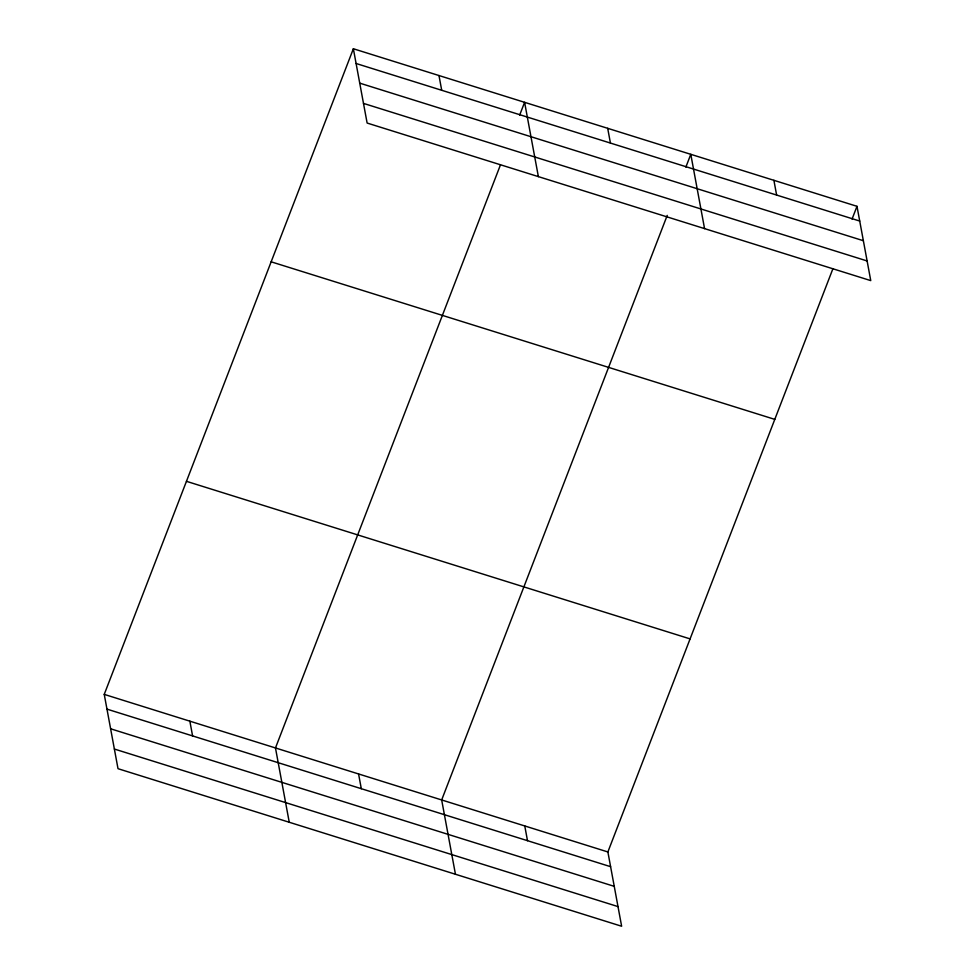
<?xml version="1.0" encoding="UTF-8"?>
<svg xmlns="http://www.w3.org/2000/svg" width="975" height="975" viewBox="0 0 975 975"><rect width="100%" height="100%" fill="white"/><g stroke="black" fill="none" stroke-linecap="round" stroke-linejoin="round"><path stroke-width="1.46" d="M832.882 268.808L607.876 851.955L621.636 926.25L118.012 768.69L104.24 694.383L353.364 48.75L856.988 206.31L870.76 280.617L367.124 123.045L353.364 48.75M500.48 164.824L275.474 747.959L289.246 822.254M519.663 115.099L524.599 102.326L538.371 176.621M667.229 215.39L441.675 799.951L455.447 874.258M685.864 167.103L690.787 154.318L704.559 228.613M852.053 219.095L856.988 206.31M356.094 63.497L859.718 221.057M359.738 83.143L863.362 240.715M363.492 103.399L867.116 260.959M271.147 261.812L774.784 419.372M186.444 481.321L690.081 638.893M104.24 694.383L607.876 851.955M106.97 709.13L610.606 866.69M110.614 728.788L614.25 886.348M114.368 749.032L618.004 906.592M773.894 180.314L776.624 195.061M607.693 128.322L610.423 143.069M438.982 75.538L441.712 90.285M524.769 825.947L527.499 840.694M358.568 773.955L361.311 788.702M189.857 721.171L192.587 735.918"/></g></svg>
